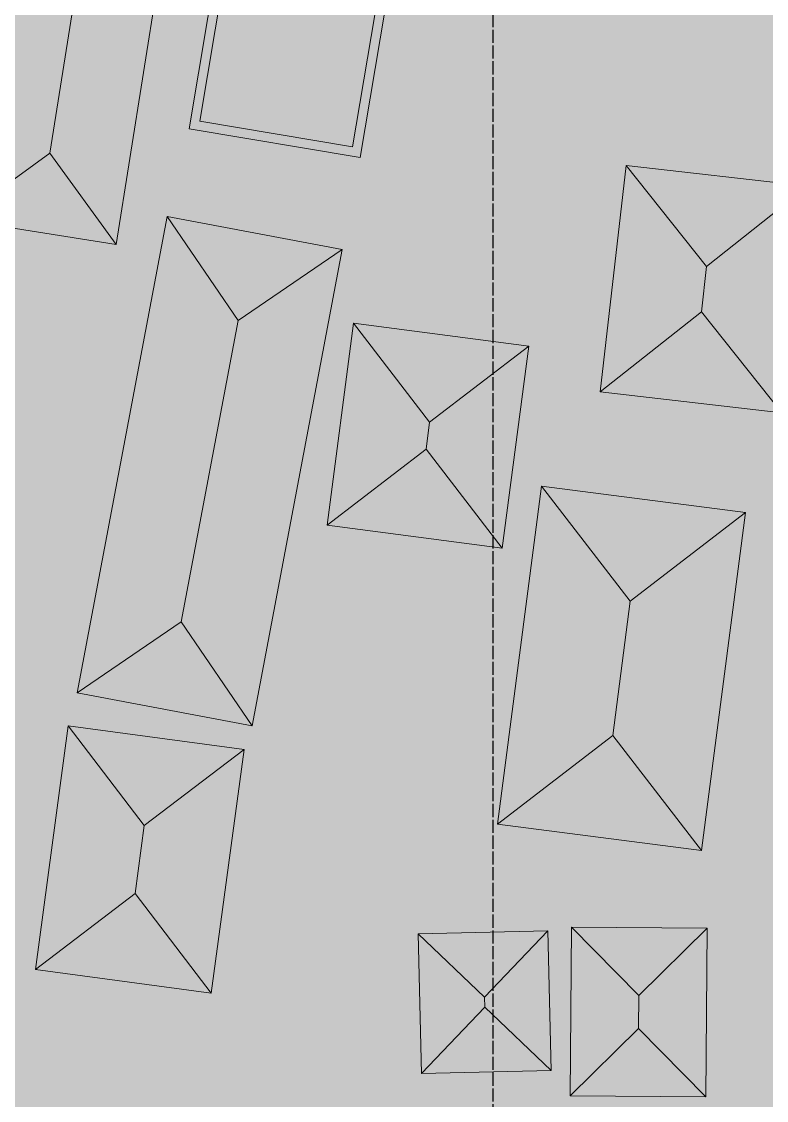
# Model space of a CAD drawing. Header units: metres. Extents: x 305909 to 307171, y 9156037 to 9156671.
# Drawn here: x 306537.3 to 306573.2, y 9156430.5 to 9156482.5 of the extents above; entities that cross this region are included whole.
import ezdxf

# ---------------------------------------------------------------- set-up
doc = ezdxf.new("R2010")
doc.units = ezdxf.units.M
doc.linetypes.add('DASHED2', pattern=[0.762, 0.635, -0.127])
for name, color, linetype, lineweight, true_color in [('B-BANGUNAN_PERMUKIMAN', 7, 'Continuous', 13, 0xf0cd8c), ('B-BAYANGAN', 7, 'Continuous', 0, 0x76786c), ('T-BANGUNAN_KLASTER_PERLUASAN', 7, 'Continuous', 13, 0xf3b978), ('T-KLASTER_UMKM_PERLUASAN', 7, 'DASHED2', 25, 0xe6a046), ('Z-R', 7, 'Continuous', 0, 0xfaf4e6), ('Z-R-UP', 7, 'Continuous', 0, 0xffecc8)]:
    doc.layers.add(name, color=color, linetype=linetype, lineweight=lineweight, true_color=true_color)

msp = doc.modelspace()

# ---------------------------------------------------------------- hatches: boundary and pattern name
at = {"layer": 'B-BANGUNAN_PERMUKIMAN', "true_color": 0xce7852}
h = msp.add_hatch(color=23, dxfattribs=at)
h.dxf.hatch_style = 1
h.paths.add_polyline_path([(306570.2, 9156499.458), (306568.317, 9156488.236), (306556.014, 9156490.301), (306553.608, 9156475.97), (306545.355, 9156477.355), (306550.329, 9156506.989), (306558.582, 9156505.603), (306557.898, 9156501.523), (306570.2, 9156499.458)])
at = {"layer": 'B-BANGUNAN_PERMUKIMAN', "true_color": 0xe8875c}
h = msp.add_hatch(color=23, dxfattribs=at)
h.dxf.hatch_style = 1
h.paths.add_polyline_path([(306540.079, 9156485.195), (306538.643, 9156476.175), (306534.24, 9156472.982), (306536.886, 9156489.598), (306540.079, 9156485.195)])
at = {"layer": 'B-BANGUNAN_PERMUKIMAN', "true_color": 0xb36847}
h = msp.add_hatch(color=25, dxfattribs=at)
h.dxf.hatch_style = 1
h.paths.add_polyline_path([(306541.836, 9156471.772), (306538.643, 9156476.175), (306540.079, 9156485.195), (306544.482, 9156488.388), (306541.836, 9156471.772)])
at = {"layer": 'B-BANGUNAN_PERMUKIMAN', "true_color": 0xba6c4a}
h = msp.add_hatch(color=35, dxfattribs=at)
h.dxf.hatch_style = 1
h.paths.add_polyline_path([(306538.643, 9156476.175), (306541.836, 9156471.772), (306534.24, 9156472.982), (306534.24, 9156472.982), (306538.643, 9156476.175)])
at = {"layer": 'B-BANGUNAN_PERMUKIMAN', "true_color": 0xe7875c}
h = msp.add_hatch(color=23, dxfattribs=at)
h.dxf.hatch_style = 1
h.paths.add_polyline_path([(306570.299, 9156470.719), (306570.048, 9156468.538), (306565.173, 9156464.668), (306566.428, 9156475.594), (306570.299, 9156470.719)])
at = {"layer": 'B-BANGUNAN_PERMUKIMAN', "true_color": 0xe2835a}
h = msp.add_hatch(color=23, dxfattribs=at)
h.dxf.hatch_style = 1
h.paths.add_polyline_path([(306570.299, 9156470.719), (306566.428, 9156475.594), (306575.174, 9156474.589), (306570.299, 9156470.719)])
at = {"layer": 'B-BANGUNAN_PERMUKIMAN', "true_color": 0xb46847}
h = msp.add_hatch(color=25, dxfattribs=at)
h.dxf.hatch_style = 1
h.paths.add_polyline_path([(306573.919, 9156463.663), (306570.048, 9156468.538), (306570.299, 9156470.719), (306575.174, 9156474.589), (306573.919, 9156463.663)])
at = {"layer": 'B-BANGUNAN_PERMUKIMAN', "true_color": 0xe9875c}
h = msp.add_hatch(color=23, dxfattribs=at)
h.dxf.hatch_style = 1
h.paths.add_polyline_path([(306544.297, 9156473.121), (306547.716, 9156468.109), (306544.97, 9156453.575), (306539.957, 9156450.156), (306544.297, 9156473.121)])
at = {"layer": 'B-BANGUNAN_PERMUKIMAN', "true_color": 0xe08259}
h = msp.add_hatch(color=23, dxfattribs=at)
h.dxf.hatch_style = 1
h.paths.add_polyline_path([(306547.716, 9156468.109), (306544.297, 9156473.121), (306552.728, 9156471.529), (306547.716, 9156468.109)])
at = {"layer": 'B-BANGUNAN_PERMUKIMAN', "true_color": 0xb26847}
h = msp.add_hatch(color=25, dxfattribs=at)
h.dxf.hatch_style = 1
h.paths.add_polyline_path([(306544.97, 9156453.575), (306547.716, 9156468.109), (306552.728, 9156471.529), (306548.389, 9156448.564), (306544.97, 9156453.575)])
at = {"layer": 'B-BANGUNAN_PERMUKIMAN', "true_color": 0xb96c49}
h = msp.add_hatch(color=35, dxfattribs=at)
h.dxf.hatch_style = 1
h.paths.add_polyline_path([(306565.173, 9156464.668), (306565.173, 9156464.668), (306570.048, 9156468.538), (306573.919, 9156463.663), (306565.173, 9156464.668)])
at = {"layer": 'B-BANGUNAN_PERMUKIMAN', "true_color": 0xe8875c}
h = msp.add_hatch(color=23, dxfattribs=at)
h.dxf.hatch_style = 1
h.paths.add_polyline_path([(306556.947, 9156463.205), (306556.779, 9156461.915), (306552.005, 9156458.243), (306553.275, 9156467.979), (306556.947, 9156463.205)])
at = {"layer": 'B-BANGUNAN_PERMUKIMAN', "true_color": 0xe28359}
h = msp.add_hatch(color=23, dxfattribs=at)
h.dxf.hatch_style = 1
h.paths.add_polyline_path([(306556.947, 9156463.205), (306553.275, 9156467.979), (306561.722, 9156466.877), (306556.947, 9156463.205)])
at = {"layer": 'B-BANGUNAN_PERMUKIMAN', "true_color": 0xb36847}
h = msp.add_hatch(color=25, dxfattribs=at)
h.dxf.hatch_style = 1
h.paths.add_polyline_path([(306560.452, 9156457.141), (306560.452, 9156457.141), (306556.779, 9156461.915), (306556.947, 9156463.205), (306561.722, 9156466.877), (306561.722, 9156466.877), (306560.452, 9156457.141)])
at = {"layer": 'B-BANGUNAN_PERMUKIMAN', "true_color": 0xb96c4a}
h = msp.add_hatch(color=35, dxfattribs=at)
h.dxf.hatch_style = 1
h.paths.add_polyline_path([(306556.779, 9156461.915), (306560.452, 9156457.141), (306552.005, 9156458.243), (306552.005, 9156458.243), (306556.779, 9156461.915)])
at = {"layer": 'B-BANGUNAN_PERMUKIMAN', "true_color": 0xe8875c}
h = msp.add_hatch(color=23, dxfattribs=at)
h.dxf.hatch_style = 1
h.paths.add_polyline_path([(306566.62, 9156454.578), (306565.779, 9156448.107), (306560.227, 9156443.831), (306560.227, 9156443.831), (306562.344, 9156460.13), (306566.62, 9156454.578)])
at = {"layer": 'B-BANGUNAN_PERMUKIMAN', "true_color": 0xe2835a}
h = msp.add_hatch(color=23, dxfattribs=at)
h.dxf.hatch_style = 1
h.paths.add_polyline_path([(306566.62, 9156454.578), (306562.344, 9156460.13), (306562.344, 9156460.13), (306572.172, 9156458.853), (306566.62, 9156454.578)])
at = {"layer": 'B-BANGUNAN_PERMUKIMAN', "true_color": 0xb36847}
h = msp.add_hatch(color=25, dxfattribs=at)
h.dxf.hatch_style = 1
h.paths.add_polyline_path([(306570.055, 9156442.555), (306565.779, 9156448.107), (306566.62, 9156454.578), (306572.172, 9156458.853), (306570.055, 9156442.555)])
at = {"layer": 'B-BANGUNAN_PERMUKIMAN', "true_color": 0xbb6d4a}
h = msp.add_hatch(color=13, dxfattribs=at)
h.dxf.hatch_style = 1
h.paths.add_polyline_path([(306544.97, 9156453.575), (306548.389, 9156448.564), (306548.389, 9156448.563), (306539.957, 9156450.156), (306544.97, 9156453.575)])
at = {"layer": 'B-BANGUNAN_PERMUKIMAN', "true_color": 0xe8875c}
h = msp.add_hatch(color=23, dxfattribs=at)
h.dxf.hatch_style = 1
h.paths.add_polyline_path([(306543.196, 9156443.762), (306542.753, 9156440.483), (306537.946, 9156436.821), (306539.534, 9156448.568), (306543.196, 9156443.762)])
at = {"layer": 'B-BANGUNAN_PERMUKIMAN', "true_color": 0xe18359}
h = msp.add_hatch(color=23, dxfattribs=at)
h.dxf.hatch_style = 1
h.paths.add_polyline_path([(306543.196, 9156443.762), (306539.534, 9156448.568), (306539.534, 9156448.568), (306548.003, 9156447.424), (306543.196, 9156443.762)])
at = {"layer": 'B-BANGUNAN_PERMUKIMAN', "true_color": 0xb96c49}
h = msp.add_hatch(color=35, dxfattribs=at)
h.dxf.hatch_style = 1
h.paths.add_polyline_path([(306565.779, 9156448.107), (306570.055, 9156442.555), (306560.227, 9156443.831), (306565.779, 9156448.107)])
at = {"layer": 'B-BANGUNAN_PERMUKIMAN', "true_color": 0xb36847}
h = msp.add_hatch(color=25, dxfattribs=at)
h.dxf.hatch_style = 1
h.paths.add_polyline_path([(306546.416, 9156435.676), (306542.753, 9156440.483), (306543.196, 9156443.762), (306548.003, 9156447.424), (306548.003, 9156447.424), (306546.416, 9156435.676)])
at = {"layer": 'B-BANGUNAN_PERMUKIMAN', "true_color": 0xba6c4a}
h = msp.add_hatch(color=35, dxfattribs=at)
h.dxf.hatch_style = 1
h.paths.add_polyline_path([(306542.753, 9156440.483), (306546.416, 9156435.676), (306537.946, 9156436.821), (306542.753, 9156440.483)])
at = {"layer": 'B-BANGUNAN_PERMUKIMAN', "true_color": 0xe5855b}
h = msp.add_hatch(color=23, dxfattribs=at)
h.dxf.hatch_style = 1
h.paths.add_polyline_path([(306559.591, 9156435.483), (306556.396, 9156438.534), (306562.641, 9156438.679), (306559.591, 9156435.483)])
at = {"layer": 'B-BANGUNAN_PERMUKIMAN', "true_color": 0xb76a48}
h = msp.add_hatch(color=35, dxfattribs=at)
h.dxf.hatch_style = 1
h.paths.add_polyline_path([(306559.602, 9156434.996), (306559.591, 9156435.483), (306562.641, 9156438.679), (306562.641, 9156438.679), (306562.798, 9156431.946), (306559.602, 9156434.996)])
at = {"layer": 'B-BANGUNAN_PERMUKIMAN', "true_color": 0xe5855b}
h = msp.add_hatch(color=23, dxfattribs=at)
h.dxf.hatch_style = 1
h.paths.add_polyline_path([(306567.027, 9156435.562), (306567.014, 9156433.972), (306563.714, 9156430.726), (306563.78, 9156438.862), (306567.027, 9156435.562)])
h = msp.add_hatch(color=23, dxfattribs=at)
h.dxf.hatch_style = 1
h.paths.add_polyline_path([(306567.027, 9156435.562), (306563.78, 9156438.862), (306570.326, 9156438.808), (306567.027, 9156435.562)])
at = {"layer": 'B-BANGUNAN_PERMUKIMAN', "true_color": 0xb66a48}
h = msp.add_hatch(color=35, dxfattribs=at)
h.dxf.hatch_style = 1
h.paths.add_polyline_path([(306567.014, 9156433.972), (306567.027, 9156435.562), (306570.326, 9156438.808), (306570.326, 9156438.808), (306570.26, 9156430.672), (306567.014, 9156433.972)])
at = {"layer": 'B-BANGUNAN_PERMUKIMAN', "true_color": 0xe4855b}
h = msp.add_hatch(color=23, dxfattribs=at)
h.dxf.hatch_style = 1
h.paths.add_polyline_path([(306556.395, 9156438.534), (306556.396, 9156438.534), (306559.591, 9156435.483), (306559.602, 9156434.996), (306556.552, 9156431.8), (306556.395, 9156438.534)])
at = {"layer": 'B-BANGUNAN_PERMUKIMAN', "true_color": 0xb66a48}
h = msp.add_hatch(color=35, dxfattribs=at)
h.dxf.hatch_style = 1
h.paths.add_polyline_path([(306559.602, 9156434.996), (306562.798, 9156431.946), (306562.798, 9156431.946), (306556.552, 9156431.8), (306559.602, 9156434.996)])
h = msp.add_hatch(color=35, dxfattribs=at)
h.dxf.hatch_style = 1
h.paths.add_polyline_path([(306567.014, 9156433.972), (306570.26, 9156430.672), (306563.714, 9156430.726), (306563.714, 9156430.726), (306567.014, 9156433.972)])
at = {"layer": 'B-BAYANGAN', "true_color": 0x76786c}
h = msp.add_hatch(color=8, dxfattribs=at)
h.dxf.hatch_style = 1
h.paths.add_polyline_path([(306570.95, 9156498.708), (306569.067, 9156487.486), (306556.764, 9156489.551), (306554.358, 9156475.22), (306546.105, 9156476.605), (306551.079, 9156506.239), (306559.332, 9156504.853), (306558.648, 9156500.773), (306570.95, 9156498.708)])
h = msp.add_hatch(color=8, dxfattribs=at)
h.dxf.hatch_style = 1
h.paths.add_polyline_path([(306570.95, 9156498.708), (306569.067, 9156487.486), (306556.764, 9156489.551), (306554.358, 9156475.22), (306546.105, 9156476.605), (306551.079, 9156506.239), (306559.332, 9156504.853), (306558.648, 9156500.773), (306570.95, 9156498.708)])
h = msp.add_hatch(color=8, dxfattribs=at)
h.dxf.hatch_style = 1
h.paths.add_polyline_path([(306545.232, 9156487.638), (306542.586, 9156471.022), (306534.99, 9156472.232), (306537.636, 9156488.848), (306545.232, 9156487.638)])
h = msp.add_hatch(color=8, dxfattribs=at)
h.dxf.hatch_style = 1
h.paths.add_polyline_path([(306545.232, 9156487.638), (306542.586, 9156471.022), (306534.99, 9156472.232), (306537.636, 9156488.848), (306545.232, 9156487.638)])
h = msp.add_hatch(color=8, dxfattribs=at)
h.dxf.hatch_style = 1
h.paths.add_polyline_path([(306575.924, 9156473.839), (306574.669, 9156462.913), (306565.923, 9156463.918), (306567.178, 9156474.844), (306575.924, 9156473.839)])
h = msp.add_hatch(color=8, dxfattribs=at)
h.dxf.hatch_style = 1
h.paths.add_polyline_path([(306553.478, 9156470.779), (306549.139, 9156447.813), (306540.707, 9156449.406), (306545.047, 9156472.372), (306553.478, 9156470.779)])
h = msp.add_hatch(color=8, dxfattribs=at)
h.dxf.hatch_style = 1
h.paths.add_polyline_path([(306553.478, 9156470.779), (306549.139, 9156447.813), (306540.707, 9156449.406), (306545.047, 9156472.372), (306553.478, 9156470.779)])
h = msp.add_hatch(color=8, dxfattribs=at)
h.dxf.hatch_style = 1
h.paths.add_polyline_path([(306562.472, 9156466.127), (306561.202, 9156456.391), (306552.755, 9156457.493), (306554.025, 9156467.229), (306562.472, 9156466.127)])
h = msp.add_hatch(color=8, dxfattribs=at)
h.dxf.hatch_style = 1
h.paths.add_polyline_path([(306562.472, 9156466.127), (306561.202, 9156456.391), (306552.755, 9156457.493), (306554.025, 9156467.229), (306562.472, 9156466.127)])
h = msp.add_hatch(color=8, dxfattribs=at)
h.dxf.hatch_style = 1
h.paths.add_polyline_path([(306572.922, 9156458.103), (306570.805, 9156441.805), (306560.977, 9156443.081), (306563.094, 9156459.38), (306572.922, 9156458.103)])
h = msp.add_hatch(color=8, dxfattribs=at)
h.dxf.hatch_style = 1
h.paths.add_polyline_path([(306548.753, 9156446.674), (306547.166, 9156434.926), (306538.696, 9156436.071), (306540.284, 9156447.818), (306548.753, 9156446.674)])
h = msp.add_hatch(color=8, dxfattribs=at)
h.dxf.hatch_style = 1
h.paths.add_polyline_path([(306548.753, 9156446.674), (306547.166, 9156434.926), (306538.696, 9156436.071), (306540.284, 9156447.818), (306548.753, 9156446.674)])
h = msp.add_hatch(color=8, dxfattribs=at)
h.dxf.hatch_style = 1
h.paths.add_polyline_path([(306571.076, 9156438.058), (306571.01, 9156429.922), (306564.464, 9156429.976), (306564.53, 9156438.112), (306571.076, 9156438.058)])
h = msp.add_hatch(color=8, dxfattribs=at)
h.dxf.hatch_style = 1
h.paths.add_polyline_path([(306563.548, 9156431.195), (306557.302, 9156431.05), (306557.145, 9156437.784), (306563.391, 9156437.929), (306563.548, 9156431.195)])
h = msp.add_hatch(color=8, dxfattribs=at)
h.dxf.hatch_style = 1
h.paths.add_polyline_path([(306563.548, 9156431.195), (306557.302, 9156431.05), (306557.145, 9156437.784), (306563.391, 9156437.929), (306563.548, 9156431.195)])
at = {"layer": 'T-BANGUNAN_KLASTER_PERLUASAN', "true_color": 0xe29e5c}
h = msp.add_hatch(color=33, dxfattribs=at)
h.dxf.hatch_style = 1
h.paths.add_polyline_path([(306570.2, 9156499.458), (306568.317, 9156488.236), (306556.014, 9156490.301), (306553.608, 9156475.97), (306545.355, 9156477.355), (306550.329, 9156506.989), (306558.582, 9156505.603), (306557.898, 9156501.523), (306570.2, 9156499.458)])
at = {"layer": 'T-BANGUNAN_KLASTER_PERLUASAN', "true_color": 0xffb267}
h = msp.add_hatch(color=31, dxfattribs=at)
h.dxf.hatch_style = 1
h.paths.add_polyline_path([(306540.079, 9156485.195), (306538.643, 9156476.175), (306534.24, 9156472.982), (306536.886, 9156489.598), (306540.079, 9156485.195)])
at = {"layer": 'T-BANGUNAN_KLASTER_PERLUASAN', "true_color": 0xc48950}
h = msp.add_hatch(color=23, dxfattribs=at)
h.dxf.hatch_style = 1
h.paths.add_polyline_path([(306541.836, 9156471.772), (306538.643, 9156476.175), (306540.079, 9156485.195), (306544.482, 9156488.388), (306541.836, 9156471.772)])
at = {"layer": 'T-BANGUNAN_KLASTER_PERLUASAN', "true_color": 0xcc8f53}
h = msp.add_hatch(color=33, dxfattribs=at)
h.dxf.hatch_style = 1
h.paths.add_polyline_path([(306538.643, 9156476.175), (306541.836, 9156471.772), (306534.24, 9156472.982), (306534.24, 9156472.982), (306538.643, 9156476.175)])
at = {"layer": 'T-BANGUNAN_KLASTER_PERLUASAN', "true_color": 0xffb268}
h = msp.add_hatch(color=31, dxfattribs=at)
h.dxf.hatch_style = 1
h.paths.add_polyline_path([(306544.297, 9156473.121), (306547.716, 9156468.109), (306544.97, 9156453.575), (306539.957, 9156450.156), (306544.297, 9156473.121)])
at = {"layer": 'T-BANGUNAN_KLASTER_PERLUASAN', "true_color": 0xf6ac64}
h = msp.add_hatch(color=21, dxfattribs=at)
h.dxf.hatch_style = 1
h.paths.add_polyline_path([(306547.716, 9156468.109), (306544.297, 9156473.121), (306552.728, 9156471.529), (306547.716, 9156468.109)])
at = {"layer": 'T-BANGUNAN_KLASTER_PERLUASAN', "true_color": 0xc4894f}
h = msp.add_hatch(color=23, dxfattribs=at)
h.dxf.hatch_style = 1
h.paths.add_polyline_path([(306544.97, 9156453.575), (306547.716, 9156468.109), (306552.728, 9156471.529), (306548.389, 9156448.564), (306544.97, 9156453.575)])
at = {"layer": 'T-BANGUNAN_KLASTER_PERLUASAN', "true_color": 0xfeb267}
h = msp.add_hatch(color=31, dxfattribs=at)
h.dxf.hatch_style = 1
h.paths.add_polyline_path([(306556.947, 9156463.205), (306556.779, 9156461.915), (306552.005, 9156458.243), (306553.275, 9156467.979), (306556.947, 9156463.205)])
at = {"layer": 'T-BANGUNAN_KLASTER_PERLUASAN', "true_color": 0xf8ad64}
h = msp.add_hatch(color=21, dxfattribs=at)
h.dxf.hatch_style = 1
h.paths.add_polyline_path([(306556.947, 9156463.205), (306553.275, 9156467.979), (306561.722, 9156466.877), (306556.947, 9156463.205)])
at = {"layer": 'T-BANGUNAN_KLASTER_PERLUASAN', "true_color": 0xc58950}
h = msp.add_hatch(color=23, dxfattribs=at)
h.dxf.hatch_style = 1
h.paths.add_polyline_path([(306560.452, 9156457.141), (306560.452, 9156457.141), (306556.779, 9156461.915), (306556.947, 9156463.205), (306561.722, 9156466.877), (306561.722, 9156466.877), (306560.452, 9156457.141)])
at = {"layer": 'T-BANGUNAN_KLASTER_PERLUASAN', "true_color": 0xcb8e53}
h = msp.add_hatch(color=33, dxfattribs=at)
h.dxf.hatch_style = 1
h.paths.add_polyline_path([(306556.779, 9156461.915), (306560.452, 9156457.141), (306552.005, 9156458.243), (306552.005, 9156458.243), (306556.779, 9156461.915)])
at = {"layer": 'T-BANGUNAN_KLASTER_PERLUASAN', "true_color": 0xcd8f53}
h = msp.add_hatch(color=33, dxfattribs=at)
h.dxf.hatch_style = 1
h.paths.add_polyline_path([(306544.97, 9156453.575), (306548.389, 9156448.564), (306548.389, 9156448.563), (306539.957, 9156450.156), (306544.97, 9156453.575)])
at = {"layer": 'T-BANGUNAN_KLASTER_PERLUASAN', "true_color": 0xfeb267}
h = msp.add_hatch(color=31, dxfattribs=at)
h.dxf.hatch_style = 1
h.paths.add_polyline_path([(306543.196, 9156443.762), (306542.753, 9156440.483), (306537.946, 9156436.821), (306539.534, 9156448.568), (306543.196, 9156443.762)])
at = {"layer": 'T-BANGUNAN_KLASTER_PERLUASAN', "true_color": 0xf7ad64}
h = msp.add_hatch(color=21, dxfattribs=at)
h.dxf.hatch_style = 1
h.paths.add_polyline_path([(306543.196, 9156443.762), (306539.534, 9156448.568), (306539.534, 9156448.568), (306548.003, 9156447.424), (306543.196, 9156443.762)])
at = {"layer": 'T-BANGUNAN_KLASTER_PERLUASAN', "true_color": 0xc58950}
h = msp.add_hatch(color=23, dxfattribs=at)
h.dxf.hatch_style = 1
h.paths.add_polyline_path([(306546.416, 9156435.676), (306542.753, 9156440.483), (306543.196, 9156443.762), (306548.003, 9156447.424), (306548.003, 9156447.424), (306546.416, 9156435.676)])
at = {"layer": 'T-BANGUNAN_KLASTER_PERLUASAN', "true_color": 0xcc8e53}
h = msp.add_hatch(color=33, dxfattribs=at)
h.dxf.hatch_style = 1
h.paths.add_polyline_path([(306542.753, 9156440.483), (306546.416, 9156435.676), (306537.946, 9156436.821), (306542.753, 9156440.483)])
at = {"layer": 'T-BANGUNAN_KLASTER_PERLUASAN', "true_color": 0xfcb066}
h = msp.add_hatch(color=31, dxfattribs=at)
h.dxf.hatch_style = 1
h.paths.add_polyline_path([(306559.591, 9156435.483), (306556.396, 9156438.534), (306562.641, 9156438.679), (306559.591, 9156435.483)])
at = {"layer": 'T-BANGUNAN_KLASTER_PERLUASAN', "true_color": 0xc98c51}
h = msp.add_hatch(color=23, dxfattribs=at)
h.dxf.hatch_style = 1
h.paths.add_polyline_path([(306559.602, 9156434.996), (306559.591, 9156435.483), (306562.641, 9156438.679), (306562.641, 9156438.679), (306562.798, 9156431.946), (306559.602, 9156434.996)])
at = {"layer": 'T-BANGUNAN_KLASTER_PERLUASAN', "true_color": 0xfaaf66}
h = msp.add_hatch(color=21, dxfattribs=at)
h.dxf.hatch_style = 1
h.paths.add_polyline_path([(306556.395, 9156438.534), (306556.396, 9156438.534), (306559.591, 9156435.483), (306559.602, 9156434.996), (306556.552, 9156431.8), (306556.395, 9156438.534)])
at = {"layer": 'T-BANGUNAN_KLASTER_PERLUASAN', "true_color": 0xc78b51}
h = msp.add_hatch(color=23, dxfattribs=at)
h.dxf.hatch_style = 1
h.paths.add_polyline_path([(306559.602, 9156434.996), (306562.798, 9156431.946), (306562.798, 9156431.946), (306556.552, 9156431.8), (306559.602, 9156434.996)])
at = {"layer": 'Z-R', "true_color": 0xe2eacc}
h = msp.add_hatch(color=254, dxfattribs=at)
h.dxf.hatch_style = 1
h.paths.add_polyline_path([(306499.604, 9156305.811), (306466.679, 9156301.994), (306472.882, 9156235.666), (306497.912, 9156229.062), (306526.804, 9156228.986), (306531.575, 9156219.919), (306532.491, 9156127.582), (306486.314, 9156132.333), (306393.989, 9156155.199), (306332.726, 9156171.593), (306288.72, 9156190.576), (306246.009, 9156220.776), (306216.24, 9156242.779), (306193.374, 9156263.487), (306160.586, 9156296.707), (306133.406, 9156338.556), (306127.354, 9156361.253), (306094.195, 9156358.842), (306090.504, 9156366.668), (306061.399, 9156428.371), (306035.152, 9156500.205), (306017.705, 9156550.308), (306008.214, 9156577.564), (306141.306, 9156568.881), (306165.696, 9156567.29), (306165.696, 9156567.29), (306200.223, 9156564.074), (306291.75, 9156555.548), (306369.455, 9156545.532), (306471.945, 9156528.538), (306458.481, 9156529.505), (306455.788, 9156529.715), (306453.061, 9156530.08), (306440, 9156532.835), (306440, 9156532.835), (306440, 9156532.835), (306440, 9156532.835), (306424.61, 9156536.081), (306424.61, 9156536.081), (306385.74, 9156542.791), (306385.74, 9156542.791), (306305.003, 9156549.608), (306305.003, 9156549.608), (306215.657, 9156559.53), (306215.657, 9156559.53), (306186.122, 9156560.815), (306186.122, 9156560.815), (306160.523, 9156563.133), (306160.523, 9156563.133), (306119.178, 9156567.786), (306119.178, 9156567.786), (306039.052, 9156573.455), (306039.052, 9156573.455), (306033.081, 9156573.806), (306033.081, 9156573.806), (306033.081, 9156573.806), (306051.45, 9156523.215), (306051.451, 9156523.214), (306060.206, 9156485.254), (306060.206, 9156485.254), (306060.207, 9156485.254), (306057.483, 9156485.596), (306070.599, 9156438.472), (306116.984, 9156440.275), (306147.963, 9156437.914), (306199.856, 9156410.566), (306230.346, 9156409.784), (306281.946, 9156409.003), (306338.236, 9156402.748), (306341.903, 9156461.433), (306341.903, 9156461.433), (306341.904, 9156461.433), (306343.891, 9156461.177), (306340.232, 9156402.624), (306340.209, 9156402.422), (306340.166, 9156402.225), (306340.103, 9156402.033), (306340.021, 9156401.848), (306339.921, 9156401.672), (306339.804, 9156401.507), (306339.67, 9156401.355), (306339.522, 9156401.217), (306339.361, 9156401.095), (306339.188, 9156400.99), (306339.006, 9156400.902), (306338.815, 9156400.834), (306338.619, 9156400.785), (306338.419, 9156400.757), (306338.217, 9156400.748), (306338.015, 9156400.76), (306281.82, 9156407.004), (306230.316, 9156407.785), (306230.295, 9156407.785), (306199.805, 9156408.567), (306199.621, 9156408.58), (306199.44, 9156408.61), (306199.262, 9156408.656), (306199.09, 9156408.719), (306198.923, 9156408.797), (306147.397, 9156435.951), (306116.947, 9156438.272), (306078.606, 9156436.782), (306089.35, 9156410.909), (306109.34, 9156371.439), (306114.245, 9156367.345), (306121.798, 9156366.048), (306134.087, 9156364.483), (306186.355, 9156362.595), (306279.564, 9156357.942), (306324.738, 9156355.991), (306351.562, 9156350.968), (306360, 9156400.449), (306360, 9156400.449), (306360, 9156380), (306360, 9156380), (306360, 9156380), (306440, 9156380), (306440, 9156380), (306440, 9156380), (306440, 9156340.326), (306440.226, 9156340.291), (306485.257, 9156338.295), (306492.355, 9156337.55), (306513.124, 9156334.559), (306536.031, 9156332.219), (306560, 9156329.629), (306560, 9156512.617), (306572.178, 9156510.306), (306677.166, 9156490.276), (306677.166, 9156490.276), (306764.133, 9156475.064), (306735.941, 9156145.416), (306694.109, 9156139.201), (306694.292, 9156206.558), (306623.212, 9156213.87), (306624.289, 9156242.595), (306556.388, 9156238.052), (306554.003, 9156281.952), (306509.625, 9156279.089), (306499.604, 9156305.811)])
at = {"layer": 'Z-R-UP', "true_color": 0xeee8c4}
h = msp.add_hatch(color=254, dxfattribs=at)
h.dxf.hatch_style = 1
h.paths.add_polyline_path([(306440, 9156532.835), (306453.061, 9156530.08), (306455.788, 9156529.715), (306458.481, 9156529.505), (306471.945, 9156528.538), (306504.834, 9156523.084), (306560, 9156512.617), (306560, 9156329.629), (306536.031, 9156332.219), (306513.124, 9156334.559), (306492.355, 9156337.55), (306485.257, 9156338.295), (306440.226, 9156340.291), (306440, 9156340.326), (306440, 9156380), (306440, 9156532.835), (306440, 9156532.835)])

# ---------------------------------------------------------------- linework, layer by layer
at = {"layer": 'B-BANGUNAN_PERMUKIMAN', "color": 17, "lineweight": 9, "true_color": 0x71422d}
for p, q in [((306538.643, 9156476.175), (306540.079, 9156485.195)), ((306534.24, 9156472.982), (306538.643, 9156476.175)), ((306541.836, 9156471.772), (306538.643, 9156476.175)), ((306566.428, 9156475.594), (306570.299, 9156470.719)), ((306575.174, 9156474.589), (306570.299, 9156470.719)), ((306544.297, 9156473.121), (306547.716, 9156468.109)), ((306552.728, 9156471.529), (306547.716, 9156468.109)), ((306570.299, 9156470.719), (306570.048, 9156468.538)), ((306565.173, 9156464.668), (306570.048, 9156468.538)), ((306573.919, 9156463.663), (306570.048, 9156468.538)), ((306547.716, 9156468.109), (306544.97, 9156453.575)), ((306553.275, 9156467.979), (306556.947, 9156463.205)), ((306561.722, 9156466.877), (306556.947, 9156463.205)), ((306556.779, 9156461.915), (306556.947, 9156463.205)), ((306552.005, 9156458.243), (306556.779, 9156461.915)), ((306560.452, 9156457.141), (306556.779, 9156461.915)), ((306562.344, 9156460.13), (306566.62, 9156454.578)), ((306572.172, 9156458.853), (306566.62, 9156454.578)), ((306566.62, 9156454.578), (306565.779, 9156448.107)), ((306539.957, 9156450.156), (306544.97, 9156453.575)), ((306548.389, 9156448.564), (306544.97, 9156453.575)), ((306539.534, 9156448.568), (306543.196, 9156443.762)), ((306560.227, 9156443.831), (306565.779, 9156448.107)), ((306570.055, 9156442.555), (306565.779, 9156448.107)), ((306548.003, 9156447.424), (306543.196, 9156443.762)), ((306542.753, 9156440.483), (306543.196, 9156443.762)), ((306537.946, 9156436.821), (306542.753, 9156440.483)), ((306546.416, 9156435.676), (306542.753, 9156440.483)), ((306562.641, 9156438.679), (306559.591, 9156435.483)), ((306563.78, 9156438.862), (306567.027, 9156435.562)), ((306570.326, 9156438.808), (306567.027, 9156435.562)), ((306556.396, 9156438.534), (306559.591, 9156435.483)), ((306567.014, 9156433.972), (306567.027, 9156435.562)), ((306556.552, 9156431.8), (306559.602, 9156434.996)), ((306559.602, 9156434.996), (306559.591, 9156435.483)), ((306562.798, 9156431.946), (306559.602, 9156434.996)), ((306563.714, 9156430.726), (306567.014, 9156433.972)), ((306570.26, 9156430.672), (306567.014, 9156433.972))]:
    msp.add_line(p, q, dxfattribs=at)
at = {"layer": 'B-BANGUNAN_PERMUKIMAN', "color": 17, "lineweight": 13, "true_color": 0x71422d}
for points in [[(306570.2, 9156499.458), (306568.317, 9156488.236), (306556.014, 9156490.301), (306553.608, 9156475.97), (306545.355, 9156477.355), (306550.329, 9156506.989), (306558.582, 9156505.603), (306557.898, 9156501.523), (306570.2, 9156499.458)], [(306544.482, 9156488.388), (306541.836, 9156471.772), (306534.24, 9156472.982), (306536.886, 9156489.598), (306544.482, 9156488.388)], [(306575.174, 9156474.589), (306573.919, 9156463.663), (306565.173, 9156464.668), (306566.428, 9156475.594), (306575.174, 9156474.589)], [(306552.728, 9156471.529), (306548.389, 9156448.563), (306539.957, 9156450.156), (306544.297, 9156473.122), (306552.728, 9156471.529)], [(306561.722, 9156466.877), (306560.452, 9156457.141), (306552.005, 9156458.243), (306553.275, 9156467.979), (306561.722, 9156466.877)], [(306572.172, 9156458.853), (306570.055, 9156442.555), (306560.227, 9156443.831), (306562.344, 9156460.13), (306572.172, 9156458.853)], [(306548.003, 9156447.424), (306546.416, 9156435.676), (306537.946, 9156436.821), (306539.534, 9156448.568), (306548.003, 9156447.424)], [(306562.798, 9156431.945), (306556.552, 9156431.8), (306556.395, 9156438.534), (306562.641, 9156438.679), (306562.798, 9156431.945)], [(306570.326, 9156438.808), (306570.26, 9156430.672), (306563.714, 9156430.726), (306563.78, 9156438.862), (306570.326, 9156438.808)]]:
    msp.add_lwpolyline(points, close=True, dxfattribs=at)
at = {"layer": 'B-BANGUNAN_PERMUKIMAN', "color": 11, "lineweight": 9, "true_color": 0xf38d60}
msp.add_lwpolyline([(306555.57, 9156490.375), (306553.239, 9156476.488), (306545.873, 9156477.724), (306550.698, 9156506.47)], dxfattribs=at)
at = {"layer": 'T-BANGUNAN_KLASTER_PERLUASAN', "color": 27, "lineweight": 9, "true_color": 0x7c5632}
for p, q in [((306538.643, 9156476.175), (306540.079, 9156485.195)), ((306534.24, 9156472.982), (306538.643, 9156476.175)), ((306541.836, 9156471.772), (306538.643, 9156476.175)), ((306544.297, 9156473.121), (306547.716, 9156468.109)), ((306552.728, 9156471.529), (306547.716, 9156468.109)), ((306547.716, 9156468.109), (306544.97, 9156453.575)), ((306553.275, 9156467.979), (306556.947, 9156463.205)), ((306561.722, 9156466.877), (306556.947, 9156463.205)), ((306556.779, 9156461.915), (306556.947, 9156463.205)), ((306552.005, 9156458.243), (306556.779, 9156461.915)), ((306560.452, 9156457.141), (306556.779, 9156461.915)), ((306539.957, 9156450.156), (306544.97, 9156453.575)), ((306548.389, 9156448.564), (306544.97, 9156453.575)), ((306539.534, 9156448.568), (306543.196, 9156443.762)), ((306548.003, 9156447.424), (306543.196, 9156443.762)), ((306542.753, 9156440.483), (306543.196, 9156443.762)), ((306537.946, 9156436.821), (306542.753, 9156440.483)), ((306546.416, 9156435.676), (306542.753, 9156440.483)), ((306562.641, 9156438.679), (306559.591, 9156435.483)), ((306556.396, 9156438.534), (306559.591, 9156435.483)), ((306556.552, 9156431.8), (306559.602, 9156434.996)), ((306559.602, 9156434.996), (306559.591, 9156435.483)), ((306562.798, 9156431.946), (306559.602, 9156434.996))]:
    msp.add_line(p, q, dxfattribs=at)
at = {"layer": 'T-BANGUNAN_KLASTER_PERLUASAN', "color": 27, "lineweight": 13, "true_color": 0x7c5632}
for points in [[(306570.2, 9156499.458), (306568.317, 9156488.236), (306556.014, 9156490.301), (306553.608, 9156475.97), (306545.355, 9156477.355), (306550.329, 9156506.989), (306558.582, 9156505.603), (306557.898, 9156501.523), (306570.2, 9156499.458)], [(306544.482, 9156488.388), (306541.836, 9156471.772), (306534.24, 9156472.982), (306536.886, 9156489.598), (306544.482, 9156488.388)], [(306552.728, 9156471.529), (306548.389, 9156448.563), (306539.957, 9156450.156), (306544.297, 9156473.122), (306552.728, 9156471.529)], [(306561.722, 9156466.877), (306560.452, 9156457.141), (306552.005, 9156458.243), (306553.275, 9156467.979), (306561.722, 9156466.877)], [(306548.003, 9156447.424), (306546.416, 9156435.676), (306537.946, 9156436.821), (306539.534, 9156448.568), (306548.003, 9156447.424)], [(306562.798, 9156431.945), (306556.552, 9156431.8), (306556.395, 9156438.534), (306562.641, 9156438.679), (306562.798, 9156431.945)]]:
    msp.add_lwpolyline(points, close=True, dxfattribs=at)
at = {"layer": 'T-BANGUNAN_KLASTER_PERLUASAN', "color": 31, "lineweight": 9, "true_color": 0xffba6c}
msp.add_lwpolyline([(306555.57, 9156490.375), (306553.239, 9156476.488), (306545.873, 9156477.724), (306550.698, 9156506.47)], dxfattribs=at)
at = {"layer": 'T-KLASTER_UMKM_PERLUASAN'}
msp.add_lwpolyline([(306440, 9156340.326), (306440, 9156380), (306440, 9156532.835), (306440, 9156532.835), (306453.061, 9156530.08), (306455.788, 9156529.715), (306458.481, 9156529.505), (306471.945, 9156528.538), (306504.834, 9156523.084), (306560, 9156512.617), (306560, 9156329.629), (306536.031, 9156332.219), (306513.124, 9156334.559), (306492.355, 9156337.55), (306485.257, 9156338.295), (306440.226, 9156340.291), (306440, 9156340.326)], close=True, dxfattribs=at)

doc.saveas('drawing.dxf')
